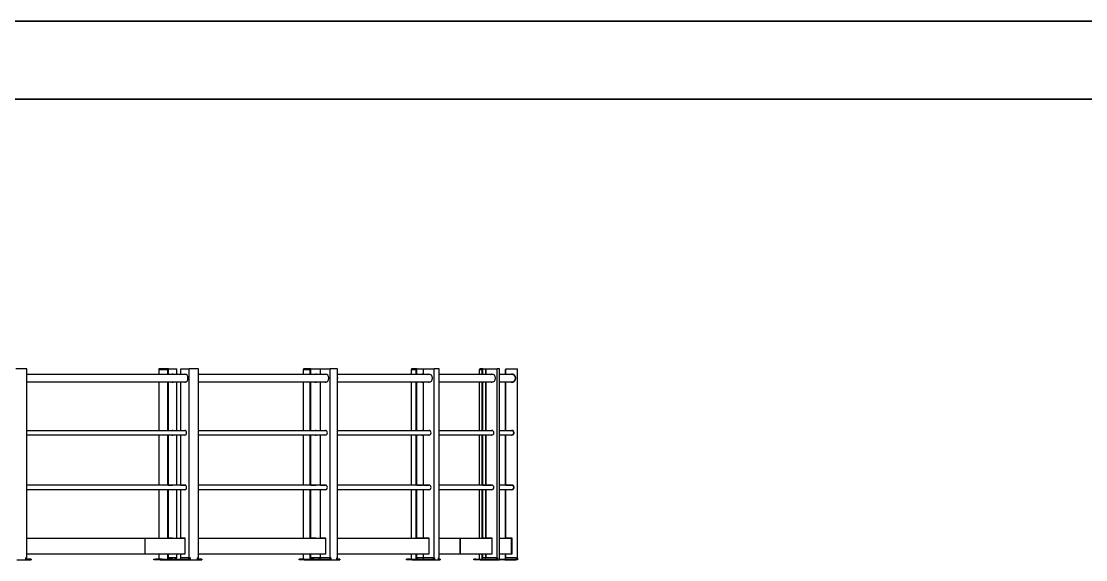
# Model space of a CAD drawing. Header units: millimetres. Extents: x 0 to 59400, y 0 to 42000.
# Drawn here: x 16977 to 23800, y 38547 to 42000 of the extents above; entities that cross this region are included whole.
import ezdxf

# ---------------------------------------------------------------- set-up
doc = ezdxf.new("R2010")
doc.units = ezdxf.units.MM
doc.header["$LTSCALE"] = 100
doc.layers.get('0').update_dxf_attribs({"lineweight": 18})
doc.layers.add('Border', color=7, linetype='Continuous', lineweight=35)
doc.layers.add('Visible', color=7, linetype='Continuous', lineweight=25)

# ---------------------------------------------------------------- blocks, each defined once
blk = doc.blocks.new('Borders Bigadan Border')
at = {"layer": 'Border'}
for p, q in [((0, 420), (594, 420)), ((589, 415), (20, 415))]:
    blk.add_line(p, q, dxfattribs=at)

msp = doc.modelspace()

# ---------------------------------------------------------------- linework, layer by layer
at = {"layer": 'Visible'}
for p, q in [((17012.76, 39770.38), (16941.3, 39770.38)), ((17012.76, 38559.38), (17012.76, 39770.38)), ((18033.09, 39735.53), (17012.76, 39735.53)), ((17858.47, 39767.38), (17858.47, 39735.53)), ((17864.65, 39767.38), (17858.47, 39767.38)), ((17920.47, 39770.38), (17858.67, 39770.38)), ((17858.67, 39770.38), (17858.67, 39767.38)), ((17864.65, 39767.38), (17907.22, 39767.38)), ((17907.22, 39767.38), (17913.4, 39767.38)), ((17917.04, 39767.38), (17913.4, 39767.38)), ((17913.4, 39767.38), (17913.4, 39735.53)), ((17918.41, 39767.38), (17917.04, 39767.38)), ((17918.41, 39737.38), (17918.41, 39767.38)), ((17918.41, 39737.38), (17920.47, 39737.38)), ((17920.47, 39770.38), (17973.54, 39770.38)), ((17920.47, 39737.38), (17920.47, 39770.38)), ((17920.47, 39737.38), (17947.01, 39737.38)), ((17937.63, 39735.53), (17939.96, 39737.38)), ((17973.54, 39735.53), (17973.54, 39770.38)), ((17998.76, 39767.38), (17998.38, 39767.38)), ((17998.38, 39767.38), (17998.38, 39735.53)), ((17998.76, 39770.38), (18053.09, 39770.38)), ((17998.76, 39737.38), (17998.76, 39770.38)), ((17998.76, 39737.38), (18025.92, 39737.38)), ((18023.18, 39735.53), (18025.57, 39737.38)), ((18027.46, 39737.3), (18025.19, 39735.53)), ((18113.2, 39770.38), (18053.09, 39770.38)), ((18053.09, 38559.38), (18053.09, 39770.38)), ((18113.2, 38559.38), (18113.2, 39770.38)), ((18934.63, 39735.53), (18113.2, 39735.53)), ((18783.84, 39767.38), (18783.84, 39735.53)), ((18788.7, 39767.38), (18783.84, 39767.38)), ((18833.98, 39770.38), (18785.35, 39770.38)), ((18785.35, 39770.38), (18785.35, 39767.38)), ((18788.7, 39767.38), (18822.21, 39767.38)), ((18822.21, 39767.38), (18827.07, 39767.38)), ((18831.28, 39767.38), (18827.07, 39767.38)), ((18827.07, 39767.38), (18827.07, 39735.53)), ((18832.36, 39767.38), (18831.28, 39767.38)), ((18832.36, 39737.38), (18832.36, 39767.38)), ((18832.36, 39737.38), (18833.98, 39737.38)), ((18833.98, 39770.38), (18895.19, 39770.38)), ((18833.98, 39737.38), (18833.98, 39770.38)), ((18833.98, 39737.38), (18864.69, 39737.38)), ((18855.11, 39735.53), (18857.81, 39737.38)), ((18895.19, 39767.38), (18893.5, 39767.38)), ((18893.5, 39767.38), (18893.5, 39735.53)), ((18895.19, 39770.38), (18957.6, 39770.38)), ((18895.19, 39737.38), (18895.19, 39770.38)), ((18895.19, 39737.38), (18926.39, 39737.38)), ((18922, 39735.53), (18924.74, 39737.38)), ((18926.29, 39737.38), (18923.56, 39735.53)), ((19004.28, 39770.38), (18957.6, 39770.38)), ((18957.6, 38559.38), (18957.6, 39770.38)), ((19004.28, 38559.38), (19004.28, 39770.38)), ((19598.45, 39735.53), (19004.28, 39735.53)), ((19476.7, 39767.38), (19476.7, 39735.53)), ((19480.08, 39767.38), (19476.7, 39767.38)), ((19513.25, 39770.38), (19479.46, 39770.38)), ((19479.46, 39770.38), (19479.46, 39767.38)), ((19480.08, 39767.38), (19503.36, 39767.38)), ((19503.36, 39767.38), (19506.74, 39767.38)), ((19511.37, 39767.38), (19506.74, 39767.38)), ((19506.74, 39767.38), (19506.74, 39735.53)), ((19512.12, 39767.38), (19511.37, 39767.38)), ((19512.12, 39737.38), (19512.12, 39767.38)), ((19512.12, 39737.38), (19513.25, 39737.38)), ((19513.25, 39770.38), (19555.27, 39770.38)), ((19513.25, 39737.38), (19513.25, 39770.38)), ((19513.25, 39737.38), (19547.08, 39737.38)), ((19537.63, 39735.53), (19540.6, 39737.38)), ((19545.47, 39735.53), (19545.47, 39737.38)), ((19555.27, 39767.38), (19552.34, 39767.38)), ((19552.34, 39767.38), (19552.34, 39735.53)), ((19555.27, 39770.38), (19623.61, 39770.38)), ((19555.27, 39737.38), (19555.27, 39770.38)), ((19555.27, 39737.38), (19589.44, 39737.38)), ((19583.54, 39735.53), (19586.54, 39737.38)), ((19587.6, 39737.38), (19584.6, 39735.53)), ((19655.25, 39770.38), (19623.61, 39770.38)), ((19623.61, 38559.38), (19623.61, 39770.38)), ((19655.25, 38559.38), (19655.25, 39770.38)), ((20001.67, 39735.53), (19655.25, 39735.53)), ((19913.16, 39767.38), (19913.16, 39735.53)), ((19914.93, 39767.38), (19913.16, 39767.38)), ((19914.93, 39767.38), (19927.18, 39767.38)), ((19934.85, 39770.38), (19917.07, 39770.38)), ((19917.07, 39770.38), (19917.07, 39767.38)), ((19927.18, 39767.38), (19928.96, 39767.38)), ((19933.86, 39767.38), (19928.96, 39767.38)), ((19928.96, 39767.38), (19928.96, 39735.53)), ((19934.25, 39767.38), (19933.86, 39767.38)), ((19934.25, 39737.38), (19934.25, 39767.38)), ((19934.25, 39737.38), (19934.85, 39737.38)), ((19934.85, 39770.38), (19956.22, 39770.38)), ((19934.85, 39737.38), (19934.85, 39770.38)), ((19934.85, 39737.38), (19952.16, 39737.38)), ((19956.22, 39767.38), (19952.16, 39767.38)), ((19952.16, 39767.38), (19952.16, 39735.53)), ((19956.22, 39770.38), (20028.13, 39770.38)), ((19956.22, 39737.38), (19956.22, 39770.38)), ((19956.22, 39737.38), (19992.18, 39737.38)), ((19984.99, 39735.53), (19988.15, 39737.38)), ((19988.66, 39737.38), (19985.51, 39735.53)), ((19998.26, 39735.53), (19999.54, 39736.28)), ((19999.88, 39736.17), (19998.78, 39735.53)), ((20043.64, 39770.38), (20028.13, 39770.38)), ((20028.13, 38559.38), (20028.13, 39770.38)), ((20043.64, 38559.38), (20043.64, 39770.38)), ((20120.8, 39735.53), (20043.64, 39735.53)), ((20078.14, 39767.38), (20078.14, 39735.53)), ((20078.25, 39767.38), (20078.14, 39767.38)), ((20078.25, 39767.38), (20079.04, 39767.38)), ((20079.04, 39767.38), (20079.16, 39767.38)), ((20084.16, 39767.38), (20079.16, 39767.38)), ((20079.16, 39767.38), (20079.16, 39735.53)), ((20084.22, 39770.38), (20083.07, 39770.38)), ((20083.07, 39770.38), (20083.07, 39767.38)), ((20084.18, 39767.38), (20084.16, 39767.38)), ((20084.18, 39737.38), (20084.18, 39767.38)), ((20084.18, 39737.38), (20084.22, 39737.38)), ((20084.22, 39770.38), (20157.22, 39770.38)), ((20084.22, 39737.38), (20084.22, 39770.38)), ((20084.22, 39737.38), (20120.72, 39737.38)), ((20112.49, 39735.53), (20115.69, 39737.38)), ((20157.22, 38559.38), (20157.22, 39770.38)), ((17012.76, 39687.23), (18033.09, 39687.23)), ((17858.47, 39687.23), (17858.47, 39374.83)), ((17913.4, 39687.23), (17913.4, 39374.83)), ((17920.47, 39685.38), (17918.41, 39685.38)), ((17918.41, 39376.38), (17918.41, 39685.38)), ((17920.47, 39376.38), (17920.47, 39685.38)), ((17947.01, 39685.38), (17920.47, 39685.38)), ((17973.54, 39374.83), (17973.54, 39687.23)), ((17998.38, 39687.23), (17998.38, 39374.83)), ((17998.76, 39376.38), (17998.76, 39685.38)), ((18025.92, 39685.38), (17998.76, 39685.38)), ((18113.2, 39687.23), (18934.63, 39687.23)), ((18783.84, 39687.23), (18783.84, 39374.83)), ((18827.07, 39687.23), (18827.07, 39374.83)), ((18833.98, 39685.38), (18832.36, 39685.38)), ((18832.36, 39376.38), (18832.36, 39685.38)), ((18833.98, 39376.38), (18833.98, 39685.38)), ((18864.69, 39685.38), (18833.98, 39685.38)), ((18893.5, 39687.23), (18893.5, 39374.83)), ((18895.19, 39376.38), (18895.19, 39685.38)), ((18926.39, 39685.38), (18895.19, 39685.38)), ((19004.28, 39687.23), (19598.45, 39687.23)), ((19476.7, 39687.23), (19476.7, 39374.83)), ((19506.74, 39687.23), (19506.74, 39374.83)), ((19513.25, 39685.38), (19512.12, 39685.38)), ((19512.12, 39376.38), (19512.12, 39685.38)), ((19513.25, 39376.38), (19513.25, 39685.38)), ((19547.08, 39685.38), (19513.25, 39685.38)), ((19542.71, 39685.81), (19542.71, 39687.23)), ((19545.47, 39685.44), (19545.47, 39687.23)), ((19552.34, 39687.23), (19552.34, 39374.83)), ((19555.27, 39376.38), (19555.27, 39685.38)), ((19589.44, 39685.38), (19555.27, 39685.38)), ((19655.25, 39687.23), (20001.67, 39687.23)), ((19913.16, 39687.23), (19913.16, 39374.83)), ((19928.96, 39687.23), (19928.96, 39374.83)), ((19934.85, 39685.38), (19934.25, 39685.38)), ((19934.25, 39376.38), (19934.25, 39685.38)), ((19934.85, 39376.38), (19934.85, 39685.38)), ((19952.16, 39685.38), (19934.85, 39685.38)), ((19952.16, 39687.23), (19952.16, 39374.83)), ((19956.22, 39376.38), (19956.22, 39685.38)), ((19992.18, 39685.38), (19956.22, 39685.38)), ((20043.64, 39687.23), (20120.8, 39687.23)), ((20078.14, 39687.23), (20078.14, 39374.83)), ((20079.16, 39687.23), (20079.16, 39374.83)), ((20084.22, 39685.38), (20084.18, 39685.38)), ((20084.18, 39376.38), (20084.18, 39685.38)), ((20084.22, 39376.38), (20084.22, 39685.38)), ((20120.72, 39685.38), (20084.22, 39685.38)), ((18030.87, 39374.83), (17012.76, 39374.83)), ((17918.41, 39376.38), (17920.47, 39376.38)), ((17920.47, 39376.38), (17947.01, 39376.38)), ((17940.15, 39374.83), (17942.11, 39376.38)), ((17998.76, 39376.38), (18025.92, 39376.38)), ((18025.76, 39374.83), (18027.55, 39376.22)), ((18029.01, 39375.79), (18027.77, 39374.83)), ((18932.07, 39374.83), (18113.2, 39374.83)), ((18832.36, 39376.38), (18833.98, 39376.38)), ((18833.98, 39376.38), (18864.69, 39376.38)), ((18858.03, 39374.83), (18860.29, 39376.38)), ((18895.19, 39376.38), (18926.39, 39376.38)), ((18924.96, 39374.83), (18927.21, 39376.35)), ((18928.51, 39376.17), (18926.52, 39374.83)), ((19595.65, 39374.83), (19004.28, 39374.83)), ((19512.12, 39376.38), (19513.25, 39376.38)), ((19513.25, 39376.38), (19547.08, 39376.38)), ((19540.84, 39374.83), (19543.33, 39376.38)), ((19545.47, 39374.83), (19545.47, 39376.38)), ((19555.27, 39376.38), (19589.44, 39376.38)), ((19586.79, 39374.83), (19589.3, 39376.38)), ((19590.31, 39376.35), (19587.84, 39374.83)), ((19998.72, 39374.83), (19655.25, 39374.83)), ((19934.25, 39376.38), (19934.85, 39376.38)), ((19934.85, 39376.38), (19952.16, 39376.38)), ((19956.22, 39376.38), (19992.18, 39376.38)), ((19988.41, 39374.83), (19991.05, 39376.38)), ((19991.57, 39376.38), (19988.92, 39374.83)), ((20120.8, 39374.83), (20043.64, 39374.83)), ((20084.18, 39376.38), (20084.22, 39376.38)), ((20084.22, 39376.38), (20120.72, 39376.38)), ((20115.95, 39374.83), (20118.64, 39376.38)), ((17012.76, 39347.93), (18030.87, 39347.93)), ((17858.47, 39347.93), (17858.47, 39024.83)), ((17913.4, 39347.93), (17913.4, 39024.83)), ((17920.47, 39346.38), (17918.41, 39346.38)), ((17918.41, 39026.38), (17918.41, 39346.38)), ((17920.47, 39026.38), (17920.47, 39346.38)), ((17947.01, 39346.38), (17920.47, 39346.38)), ((17973.54, 39024.83), (17973.54, 39347.93)), ((17998.38, 39347.93), (17998.38, 39024.83)), ((17998.76, 39026.38), (17998.76, 39346.38)), ((18025.92, 39346.38), (17998.76, 39346.38)), ((18113.2, 39347.93), (18932.07, 39347.93)), ((18783.84, 39347.93), (18783.84, 39024.83)), ((18827.07, 39347.93), (18827.07, 39024.83)), ((18833.98, 39346.38), (18832.36, 39346.38)), ((18832.36, 39026.38), (18832.36, 39346.38)), ((18833.98, 39026.38), (18833.98, 39346.38)), ((18864.69, 39346.38), (18833.98, 39346.38)), ((18893.5, 39347.93), (18893.5, 39024.83)), ((18895.19, 39026.38), (18895.19, 39346.38)), ((18926.39, 39346.38), (18895.19, 39346.38)), ((19004.28, 39347.93), (19595.65, 39347.93)), ((19476.7, 39347.93), (19476.7, 39024.83)), ((19506.74, 39347.93), (19506.74, 39024.83)), ((19513.25, 39346.38), (19512.12, 39346.38)), ((19512.12, 39026.38), (19512.12, 39346.38)), ((19513.25, 39026.38), (19513.25, 39346.38)), ((19547.08, 39346.38), (19513.25, 39346.38)), ((19542.71, 39347.13), (19542.71, 39347.93)), ((19545.47, 39346.48), (19545.47, 39347.93)), ((19552.34, 39347.93), (19552.34, 39024.83)), ((19555.27, 39026.38), (19555.27, 39346.38)), ((19589.44, 39346.38), (19555.27, 39346.38)), ((19655.25, 39347.93), (19998.72, 39347.93)), ((19913.16, 39347.93), (19913.16, 39024.83)), ((19928.96, 39347.93), (19928.96, 39024.83)), ((19934.85, 39346.38), (19934.25, 39346.38)), ((19934.25, 39026.38), (19934.25, 39346.38)), ((19934.85, 39026.38), (19934.85, 39346.38)), ((19952.16, 39346.38), (19934.85, 39346.38)), ((19952.16, 39347.93), (19952.16, 39024.83)), ((19956.22, 39026.38), (19956.22, 39346.38)), ((19992.18, 39346.38), (19956.22, 39346.38)), ((20043.64, 39347.93), (20120.8, 39347.93)), ((20078.14, 39347.93), (20078.14, 39024.83)), ((20079.16, 39347.93), (20079.16, 39024.83)), ((20084.22, 39346.38), (20084.18, 39346.38)), ((20084.18, 39026.38), (20084.18, 39346.38)), ((20084.22, 39026.38), (20084.22, 39346.38)), ((20120.72, 39346.38), (20084.22, 39346.38)), ((18030.87, 39024.83), (17012.76, 39024.83)), ((17012.76, 38997.93), (18030.87, 38997.93)), ((17858.47, 38997.93), (17858.47, 38682.38)), ((17913.4, 38997.93), (17913.4, 38682.38)), ((17918.41, 39026.38), (17920.47, 39026.38)), ((17920.47, 38996.38), (17918.41, 38996.38)), ((17918.41, 38687.38), (17918.41, 38996.38)), ((17920.47, 39026.38), (17947.01, 39026.38)), ((17947.01, 38996.38), (17920.47, 38996.38)), ((17920.47, 38687.38), (17920.47, 38996.38)), ((17940.15, 39024.83), (17942.11, 39026.38)), ((17973.54, 38682.38), (17973.54, 38997.93)), ((17998.38, 38997.93), (17998.38, 38682.38)), ((17998.76, 39026.38), (18025.92, 39026.38)), ((18025.92, 38996.38), (17998.76, 38996.38)), ((17998.76, 38687.38), (17998.76, 38996.38)), ((18025.76, 39024.83), (18027.55, 39026.22)), ((18029.01, 39025.79), (18027.77, 39024.83)), ((18932.07, 39024.83), (18113.2, 39024.83)), ((18113.2, 38997.93), (18932.07, 38997.93)), ((18783.84, 38997.93), (18783.84, 38682.38)), ((18827.07, 38997.93), (18827.07, 38682.38)), ((18832.36, 39026.38), (18833.98, 39026.38)), ((18833.98, 38996.38), (18832.36, 38996.38)), ((18832.36, 38687.38), (18832.36, 38996.38)), ((18833.98, 39026.38), (18864.69, 39026.38)), ((18864.69, 38996.38), (18833.98, 38996.38)), ((18833.98, 38687.38), (18833.98, 38996.38)), ((18858.03, 39024.83), (18860.29, 39026.38)), ((18893.5, 38997.93), (18893.5, 38682.38)), ((18895.19, 39026.38), (18926.39, 39026.38)), ((18926.39, 38996.38), (18895.19, 38996.38)), ((18895.19, 38687.38), (18895.19, 38996.38)), ((18924.96, 39024.83), (18927.21, 39026.35)), ((18928.51, 39026.17), (18926.52, 39024.83)), ((19595.65, 39024.83), (19004.28, 39024.83)), ((19004.28, 38997.93), (19595.65, 38997.93)), ((19476.7, 38997.93), (19476.7, 38682.38)), ((19506.74, 38997.93), (19506.74, 38682.38)), ((19512.12, 39026.38), (19513.25, 39026.38)), ((19513.25, 38996.38), (19512.12, 38996.38)), ((19512.12, 38687.38), (19512.12, 38996.38)), ((19513.25, 39026.38), (19547.08, 39026.38)), ((19547.08, 38996.38), (19513.25, 38996.38)), ((19513.25, 38687.38), (19513.25, 38996.38)), ((19540.84, 39024.83), (19543.33, 39026.38)), ((19542.71, 38997.13), (19542.71, 38997.93)), ((19545.47, 39024.83), (19545.47, 39026.38)), ((19545.47, 38996.48), (19545.47, 38997.93)), ((19552.34, 38997.93), (19552.34, 38682.38)), ((19555.27, 39026.38), (19589.44, 39026.38)), ((19589.44, 38996.38), (19555.27, 38996.38)), ((19555.27, 38687.38), (19555.27, 38996.38)), ((19586.79, 39024.83), (19589.3, 39026.38)), ((19590.31, 39026.35), (19587.84, 39024.83)), ((19998.72, 39024.83), (19655.25, 39024.83)), ((19655.25, 38997.93), (19998.72, 38997.93)), ((19913.16, 38997.93), (19913.16, 38682.38)), ((19928.96, 38997.93), (19928.96, 38682.38)), ((19934.25, 39026.38), (19934.85, 39026.38)), ((19934.85, 38996.38), (19934.25, 38996.38)), ((19934.25, 38687.38), (19934.25, 38996.38)), ((19934.85, 39026.38), (19952.16, 39026.38)), ((19952.16, 38996.38), (19934.85, 38996.38)), ((19934.85, 38687.38), (19934.85, 38996.38)), ((19952.16, 38997.93), (19952.16, 38682.38)), ((19956.22, 39026.38), (19992.18, 39026.38)), ((19992.18, 38996.38), (19956.22, 38996.38)), ((19956.22, 38687.38), (19956.22, 38996.38)), ((19988.41, 39024.83), (19991.05, 39026.38)), ((19991.57, 39026.38), (19988.92, 39024.83)), ((20120.8, 39024.83), (20043.64, 39024.83)), ((20043.64, 38997.93), (20120.8, 38997.93)), ((20078.14, 38997.93), (20078.14, 38682.38)), ((20079.16, 38997.93), (20079.16, 38682.38)), ((20084.18, 39026.38), (20084.22, 39026.38)), ((20084.22, 38996.38), (20084.18, 38996.38)), ((20084.18, 38687.38), (20084.18, 38996.38)), ((20084.22, 39026.38), (20120.72, 39026.38)), ((20120.72, 38996.38), (20084.22, 38996.38)), ((20084.22, 38687.38), (20084.22, 38996.38)), ((20115.95, 39024.83), (20118.64, 39026.38)), ((17768.76, 38682.38), (17012.76, 38682.38)), ((17768.76, 38682.38), (17769.67, 38682.38)), ((17768.76, 38682.38), (17768.76, 38582.38)), ((17769.67, 38682.38), (17769.67, 38582.38)), ((18026.3, 38682.38), (17769.67, 38682.38)), ((17918.41, 38687.38), (17920.47, 38687.38)), ((17920.47, 38687.38), (17947.37, 38687.38)), ((17935.21, 38682.38), (17935.21, 38687.38)), ((17945.31, 38682.38), (17945.31, 38687.38)), ((17947.37, 38687.38), (17947.37, 38682.38)), ((17998.76, 38687.38), (18026.3, 38687.38)), ((18020.7, 38682.38), (18020.7, 38687.38)), ((18022.71, 38687.38), (18022.71, 38682.38)), ((18026.3, 38687.38), (18026.3, 38582.38)), ((18926.82, 38682.38), (18113.2, 38682.38)), ((18832.36, 38687.38), (18833.98, 38687.38)), ((18833.98, 38687.38), (18865.11, 38687.38)), ((18852.31, 38682.38), (18852.31, 38687.38)), ((18863.49, 38682.38), (18863.49, 38687.38)), ((18865.11, 38687.38), (18865.11, 38682.38)), ((18895.19, 38687.38), (18926.82, 38687.38)), ((18919.15, 38682.38), (18919.15, 38687.38)), ((18920.71, 38687.38), (18920.71, 38682.38)), ((18926.82, 38687.38), (18926.82, 38582.38)), ((19589.9, 38682.38), (19004.28, 38682.38)), ((19512.12, 38687.38), (19513.25, 38687.38)), ((19513.25, 38687.38), (19547.54, 38687.38)), ((19534.54, 38682.38), (19534.54, 38687.38)), ((19545.47, 38682.38), (19545.47, 38687.38)), ((19546.42, 38682.38), (19546.42, 38687.38)), ((19547.54, 38687.38), (19547.54, 38682.38)), ((19555.27, 38687.38), (19589.9, 38687.38)), ((19580.43, 38682.38), (19580.43, 38687.38)), ((19581.48, 38687.38), (19581.48, 38682.38)), ((19582.22, 38682.38), (19582.22, 38687.38)), ((19589.9, 38687.38), (19589.9, 38582.38)), ((19789.25, 38682.38), (19655.25, 38682.38)), ((19789.25, 38682.38), (19789.61, 38682.38)), ((19789.25, 38682.38), (19789.25, 38582.38)), ((19789.61, 38682.38), (19789.61, 38582.38)), ((19992.67, 38682.38), (19789.61, 38682.38)), ((19934.25, 38687.38), (19934.85, 38687.38)), ((19934.85, 38687.38), (19952.16, 38687.38)), ((19956.22, 38687.38), (19992.67, 38687.38)), ((19981.71, 38682.38), (19981.71, 38687.38)), ((19982.23, 38687.38), (19982.23, 38682.38)), ((19992.67, 38687.38), (19992.67, 38582.38)), ((20120.3, 38682.38), (20043.64, 38682.38)), ((20084.18, 38687.38), (20084.22, 38687.38)), ((20084.22, 38687.38), (20121.22, 38687.38)), ((20109.16, 38682.38), (20109.16, 38687.38)), ((20120.07, 38682.38), (20120.07, 38687.38)), ((20120.11, 38687.38), (20120.11, 38682.38)), ((20120.3, 38582.38), (20120.3, 38682.38)), ((20121.18, 38582.38), (20121.18, 38687.38)), ((20121.22, 38687.38), (20121.22, 38582.38)), ((17012.76, 38559.38), (17005.61, 38559.38)), ((17005.61, 38547.38), (17005.61, 38559.38)), ((17768.76, 38582.38), (17012.76, 38582.38)), ((17769.67, 38582.38), (17768.76, 38582.38)), ((18025.46, 38582.38), (17769.67, 38582.38)), ((17858.47, 38582.38), (17858.47, 38550.39)), ((17913.4, 38582.38), (17913.4, 38550.38)), ((17918.41, 38559.38), (17918.41, 38582.38)), ((17918.41, 38559.38), (17920.47, 38559.38)), ((17920.47, 38559.38), (17920.47, 38582.38)), ((17967, 38559.38), (17920.47, 38559.38)), ((17964.29, 38559.38), (17964.29, 38556.38)), ((17964.29, 38556.38), (17964.29, 38550.38)), ((17965.18, 38559.38), (17965.18, 38550.38)), ((17967, 38559.38), (17973.54, 38559.38)), ((17967.36, 38559.38), (17967.36, 38550.38)), ((17973.54, 38559.38), (17973.54, 38582.38)), ((17998.38, 38582.38), (17998.38, 38550.38)), ((17998.76, 38559.38), (17998.76, 38582.38)), ((18046.39, 38559.38), (17998.76, 38559.38)), ((18026.3, 38582.38), (18025.46, 38582.38)), ((18046.39, 38559.38), (18053.09, 38559.38)), ((18050.48, 38559.38), (18050.48, 38556.38)), ((18050.48, 38556.38), (18050.48, 38550.38)), ((18052.48, 38556.38), (18052.48, 38559.38)), ((18052.48, 38556.38), (18052.48, 38547.38)), ((18059.1, 38559.38), (18053.09, 38559.38)), ((18056.87, 38559.38), (18056.87, 38547.38)), ((18059.1, 38559.38), (18059.1, 38547.38)), ((18113.2, 38559.38), (18107.19, 38559.38)), ((18107.19, 38547.38), (18107.19, 38559.38)), ((18925.86, 38582.38), (18113.2, 38582.38)), ((18783.84, 38582.38), (18783.84, 38550.39)), ((18827.07, 38582.38), (18827.07, 38550.38)), ((18832.36, 38559.38), (18832.36, 38582.38)), ((18832.36, 38559.38), (18833.98, 38559.38)), ((18833.98, 38559.38), (18833.98, 38582.38)), ((18887.83, 38559.38), (18833.98, 38559.38)), ((18885.97, 38559.38), (18885.97, 38556.38)), ((18885.97, 38556.38), (18885.97, 38550.39)), ((18887.83, 38559.38), (18893.5, 38559.38)), ((18888.01, 38559.38), (18888.01, 38550.39)), ((18890.54, 38559.38), (18890.54, 38550.39)), ((18893.5, 38582.38), (18893.5, 38550.38)), ((18895.19, 38559.38), (18895.19, 38582.38)), ((18949.9, 38559.38), (18895.19, 38559.38)), ((18926.82, 38582.38), (18925.86, 38582.38)), ((18949.9, 38559.38), (18957.6, 38559.38)), ((18953.35, 38559.38), (18953.35, 38556.38)), ((18953.35, 38556.38), (18953.35, 38550.38)), ((18954.91, 38556.38), (18954.91, 38559.38)), ((18954.91, 38556.38), (18954.91, 38547.38)), ((18962.27, 38559.38), (18957.6, 38559.38)), ((18959.7, 38559.38), (18959.7, 38547.38)), ((18962.27, 38559.38), (18962.27, 38547.38)), ((19004.28, 38559.38), (18999.61, 38559.38)), ((18999.61, 38547.38), (18999.61, 38559.38)), ((19588.85, 38582.38), (19004.28, 38582.38)), ((19476.7, 38582.38), (19476.7, 38550.39)), ((19506.74, 38582.38), (19506.74, 38550.38)), ((19512.12, 38559.38), (19512.12, 38582.38)), ((19512.12, 38559.38), (19513.25, 38559.38)), ((19513.25, 38559.38), (19513.25, 38582.38)), ((19552.34, 38559.38), (19513.25, 38559.38)), ((19552.34, 38582.38), (19552.34, 38550.38)), ((19555.27, 38559.38), (19555.27, 38582.38)), ((19615.18, 38559.38), (19555.27, 38559.38)), ((19589.9, 38582.38), (19588.85, 38582.38)), ((19615.18, 38559.38), (19623.61, 38559.38)), ((19617.87, 38559.38), (19617.87, 38556.38)), ((19617.87, 38556.38), (19617.87, 38550.38)), ((19618.93, 38556.38), (19618.93, 38559.38)), ((19618.93, 38556.38), (19618.93, 38547.38)), ((19626.77, 38559.38), (19623.61, 38559.38)), ((19623.96, 38559.38), (19623.96, 38547.38)), ((19626.77, 38559.38), (19626.77, 38547.38)), ((19655.25, 38559.38), (19652.08, 38559.38)), ((19652.08, 38547.38), (19652.08, 38559.38)), ((19789.25, 38582.38), (19655.25, 38582.38)), ((19789.61, 38582.38), (19789.25, 38582.38)), ((19991.56, 38582.38), (19789.61, 38582.38)), ((19913.16, 38582.38), (19913.16, 38550.39)), ((19928.96, 38582.38), (19928.96, 38550.39)), ((19934.25, 38559.38), (19934.25, 38582.38)), ((19934.25, 38559.38), (19934.85, 38559.38)), ((19934.85, 38559.38), (19934.85, 38582.38)), ((19952.16, 38559.38), (19934.85, 38559.38)), ((19952.16, 38582.38), (19952.16, 38550.38)), ((19956.22, 38559.38), (19956.22, 38582.38)), ((20019.27, 38559.38), (19956.22, 38559.38)), ((19992.67, 38582.38), (19991.56, 38582.38)), ((20019.27, 38559.38), (20028.13, 38559.38)), ((20021.11, 38559.38), (20021.11, 38556.38)), ((20021.11, 38556.38), (20021.11, 38550.38)), ((20021.63, 38556.38), (20021.63, 38559.38)), ((20021.63, 38556.38), (20021.63, 38547.38)), ((20026.73, 38559.38), (20026.73, 38547.38)), ((20029.68, 38559.38), (20028.13, 38559.38)), ((20029.68, 38559.38), (20029.68, 38547.38)), ((20043.64, 38559.38), (20042.09, 38559.38)), ((20042.09, 38547.38), (20042.09, 38559.38)), ((20120.3, 38582.38), (20043.64, 38582.38)), ((20078.14, 38582.38), (20078.14, 38550.39)), ((20079.16, 38582.38), (20079.16, 38550.38)), ((20084.18, 38559.38), (20084.18, 38582.38)), ((20084.18, 38559.38), (20084.22, 38559.38)), ((20084.22, 38559.38), (20084.22, 38582.38)), ((20148.22, 38559.38), (20084.22, 38559.38)), ((20121.22, 38582.38), (20120.3, 38582.38)), ((20148.22, 38559.38), (20157.22, 38559.38)), ((20149.15, 38559.38), (20149.15, 38556.38)), ((20149.15, 38556.38), (20149.15, 38550.38)), ((20153.18, 38547.38), (20153.18, 38559.38)), ((20154.1, 38559.38), (20154.1, 38547.38)), ((20157.1, 38559.38), (20157.1, 38547.38)), ((16948.44, 38547.38), (17005.61, 38547.38)), ((17005.61, 38550.38), (17008.69, 38550.38)), ((17005.61, 38547.38), (17008.69, 38547.38)), ((17041.24, 38550.38), (17008.69, 38550.38)), ((17008.69, 38547.38), (17041.24, 38547.38)), ((17041.24, 38550.38), (17041.24, 38547.38)), ((17826.2, 38550.38), (17837.75, 38550.38)), ((17826.2, 38547.38), (17826.2, 38550.38)), ((17864.65, 38547.38), (17826.2, 38547.38)), ((17880.33, 38550.39), (17837.75, 38550.39)), ((17837.75, 38547.39), (17837.75, 38550.39)), ((17880.33, 38547.39), (17837.75, 38547.39)), ((17864.65, 38547.39), (17864.65, 38547.38)), ((17866.83, 38547.38), (17864.65, 38547.38)), ((17866.83, 38547.39), (17866.83, 38547.38)), ((17866.83, 38547.38), (17907.22, 38547.38)), ((17880.33, 38550.39), (17905.04, 38550.39)), ((17880.33, 38547.39), (17880.33, 38550.39)), ((17905.04, 38547.39), (17880.33, 38547.39)), ((17905.04, 38550.39), (17907.22, 38550.39)), ((17905.04, 38547.39), (17907.22, 38547.39)), ((17907.22, 38547.39), (17907.22, 38550.39)), ((17907.22, 38547.39), (17907.22, 38547.38)), ((17907.22, 38547.38), (17945.68, 38547.38)), ((17945.68, 38550.38), (17913.4, 38550.38)), ((17945.68, 38550.38), (17966.99, 38550.38)), ((17945.68, 38547.38), (17945.68, 38550.38)), ((17945.68, 38547.38), (17966.99, 38547.38)), ((17966.99, 38550.38), (18019.09, 38550.38)), ((17966.99, 38547.38), (17966.99, 38550.38)), ((17966.99, 38547.38), (18019.09, 38547.38)), ((17976.85, 38550.39), (17998.38, 38550.39)), ((17976.85, 38550.38), (17976.85, 38550.39)), ((18019.09, 38550.38), (18046.47, 38550.38)), ((18019.09, 38550.38), (18019.09, 38547.38)), ((18019.09, 38547.38), (18046.47, 38547.38)), ((18046.47, 38550.38), (18050.48, 38550.38)), ((18046.47, 38547.38), (18052.48, 38547.38)), ((18052.48, 38547.38), (18056.87, 38547.38)), ((18059.1, 38547.38), (18056.87, 38547.38)), ((18059.1, 38547.38), (18107.19, 38547.38)), ((18107.19, 38550.38), (18107.91, 38550.38)), ((18107.19, 38547.38), (18107.91, 38547.38)), ((18135.29, 38550.38), (18107.91, 38550.38)), ((18107.91, 38547.38), (18135.29, 38547.38)), ((18135.29, 38550.38), (18135.29, 38547.38)), ((18791.07, 38550.39), (18757.57, 38550.39)), ((18757.57, 38547.39), (18757.57, 38550.39)), ((18791.07, 38547.39), (18757.57, 38547.39)), ((18758.44, 38547.38), (18758.44, 38547.39)), ((18788.7, 38547.38), (18758.44, 38547.38)), ((18788.7, 38547.39), (18788.7, 38547.38)), ((18791.23, 38547.38), (18788.7, 38547.38)), ((18791.07, 38550.39), (18819.68, 38550.39)), ((18791.07, 38547.39), (18791.07, 38550.39)), ((18819.68, 38547.39), (18791.07, 38547.39)), ((18791.23, 38547.39), (18791.23, 38547.38)), ((18791.23, 38547.38), (18822.21, 38547.38)), ((18819.68, 38550.39), (18822.21, 38550.39)), ((18819.68, 38547.39), (18822.21, 38547.39)), ((18822.21, 38547.39), (18822.21, 38550.39)), ((18822.21, 38547.39), (18822.21, 38547.38)), ((18822.21, 38547.38), (18852.47, 38547.38)), ((18852.47, 38550.38), (18827.07, 38550.38)), ((18852.47, 38550.38), (18866.54, 38550.38)), ((18852.47, 38547.38), (18852.47, 38550.38)), ((18852.47, 38547.38), (18869.13, 38547.38)), ((18866.54, 38550.39), (18893.5, 38550.39)), ((18866.54, 38547.39), (18866.54, 38550.39)), ((18869.13, 38547.39), (18866.54, 38547.39)), ((18869.13, 38550.38), (18928.97, 38550.38)), ((18869.13, 38547.38), (18869.13, 38550.38)), ((18869.13, 38547.38), (18928.97, 38547.38)), ((18928.97, 38550.38), (18950.24, 38550.38)), ((18928.97, 38550.38), (18928.97, 38547.38)), ((18928.97, 38547.38), (18950.24, 38547.38)), ((18950.24, 38550.38), (18953.35, 38550.38)), ((18950.24, 38547.38), (18954.91, 38547.38)), ((18954.91, 38547.38), (18959.7, 38547.38)), ((18962.27, 38547.38), (18959.7, 38547.38)), ((18962.27, 38547.38), (18999.61, 38547.38)), ((19019.22, 38550.38), (18999.61, 38550.38)), ((18999.61, 38547.38), (19019.22, 38547.38)), ((19019.22, 38550.38), (19019.22, 38547.38)), ((19469.06, 38550.39), (19445.79, 38550.39)), ((19445.79, 38547.39), (19445.79, 38550.39)), ((19469.06, 38547.39), (19445.79, 38547.39)), ((19459.06, 38547.38), (19459.06, 38547.39)), ((19480.08, 38547.38), (19459.06, 38547.38)), ((19469.06, 38550.39), (19500.58, 38550.39)), ((19469.06, 38547.39), (19469.06, 38550.39)), ((19500.58, 38547.39), (19469.06, 38547.39)), ((19480.08, 38547.39), (19480.08, 38547.38)), ((19482.86, 38547.38), (19480.08, 38547.38)), ((19482.86, 38547.39), (19482.86, 38547.38)), ((19482.86, 38547.38), (19503.36, 38547.38)), ((19500.58, 38550.39), (19503.36, 38550.39)), ((19500.58, 38547.39), (19503.36, 38547.39)), ((19503.36, 38547.39), (19503.36, 38550.39)), ((19503.36, 38547.39), (19503.36, 38547.38)), ((19503.36, 38547.38), (19524.38, 38547.38)), ((19520.87, 38550.38), (19506.74, 38550.38)), ((19520.87, 38550.39), (19552.34, 38550.39)), ((19520.87, 38547.39), (19520.87, 38550.39)), ((19535.82, 38547.39), (19520.87, 38547.39)), ((19524.38, 38547.38), (19524.38, 38547.39)), ((19524.38, 38547.38), (19535.82, 38547.38)), ((19535.82, 38550.38), (19601.35, 38550.38)), ((19535.82, 38547.38), (19535.82, 38550.38)), ((19535.82, 38547.38), (19601.35, 38547.38)), ((19601.35, 38550.38), (19615.76, 38550.38)), ((19601.35, 38550.38), (19601.35, 38547.38)), ((19601.35, 38547.38), (19615.76, 38547.38)), ((19615.76, 38550.38), (19617.87, 38550.38)), ((19615.76, 38547.38), (19618.93, 38547.38)), ((19618.93, 38547.38), (19623.96, 38547.38)), ((19626.77, 38547.38), (19623.96, 38547.38)), ((19626.77, 38547.38), (19652.08, 38547.38)), ((19662.53, 38550.38), (19652.08, 38550.38)), ((19652.08, 38547.38), (19662.53, 38547.38)), ((19662.53, 38550.38), (19662.53, 38547.38)), ((19890.91, 38550.39), (19878.66, 38550.39)), ((19878.66, 38547.39), (19878.66, 38550.39)), ((19890.91, 38547.39), (19878.66, 38547.39)), ((19890.91, 38550.39), (19917.27, 38550.39)), ((19890.91, 38547.39), (19890.91, 38550.39)), ((19917.27, 38547.39), (19890.91, 38547.39)), ((19903.87, 38547.38), (19903.87, 38547.39)), ((19914.93, 38547.38), (19903.87, 38547.38)), ((19914.93, 38547.39), (19914.93, 38547.38)), ((19917.88, 38547.38), (19914.93, 38547.38)), ((19917.27, 38550.39), (19950.76, 38550.39)), ((19917.27, 38547.39), (19917.27, 38550.39)), ((19944.06, 38547.39), (19917.27, 38547.39)), ((19917.88, 38547.39), (19917.88, 38547.38)), ((19917.88, 38547.38), (19927.18, 38547.38)), ((19927.18, 38547.39), (19927.18, 38547.38)), ((19927.18, 38547.38), (19938.24, 38547.38)), ((19938.24, 38547.38), (19938.24, 38547.39)), ((19938.24, 38547.38), (19944.06, 38547.38)), ((19944.06, 38550.38), (20013.01, 38550.38)), ((19944.06, 38547.38), (19944.06, 38550.38)), ((19944.06, 38547.38), (20013.01, 38547.38)), ((19950.76, 38550.39), (19952.16, 38550.39)), ((20013.01, 38550.38), (20020.08, 38550.38)), ((20013.01, 38550.38), (20013.01, 38547.38)), ((20013.01, 38547.38), (20020.08, 38547.38)), ((20020.08, 38550.38), (20021.11, 38550.38)), ((20020.08, 38547.38), (20021.63, 38547.38)), ((20021.63, 38547.38), (20026.73, 38547.38)), ((20029.68, 38547.38), (20026.73, 38547.38)), ((20029.68, 38547.38), (20042.09, 38547.38)), ((20042.09, 38550.39), (20076.04, 38550.39)), ((20043, 38550.38), (20042.09, 38550.38)), ((20042.09, 38547.38), (20043, 38547.38)), ((20043, 38550.38), (20043, 38547.38)), ((20076.04, 38547.39), (20043, 38547.39)), ((20076.04, 38550.39), (20079.04, 38550.39)), ((20076.04, 38547.39), (20079.04, 38547.39)), ((20077.54, 38547.38), (20077.54, 38547.39)), ((20078.25, 38547.38), (20077.54, 38547.38)), ((20078.25, 38547.39), (20078.25, 38547.38)), ((20079.04, 38547.38), (20078.25, 38547.38)), ((20079.04, 38547.39), (20079.04, 38550.39)), ((20079.04, 38547.39), (20079.04, 38547.38)), ((20079.04, 38547.38), (20079.76, 38547.38)), ((20079.76, 38550.38), (20079.16, 38550.38)), ((20079.76, 38550.38), (20149.75, 38550.38)), ((20079.76, 38547.38), (20079.76, 38550.38)), ((20079.76, 38547.38), (20149.75, 38547.38)), ((20149.75, 38550.38), (20149.75, 38547.38)), ((20154.1, 38547.38), (20153.18, 38547.38)), ((20157.1, 38547.38), (20154.1, 38547.38))]:
    msp.add_line(p, q, dxfattribs=at)
for centre, radius in [((20120.8, 39711.38), 24.15), ((20120.8, 39361.38), 13.45), ((20120.8, 39011.38), 13.45)]:
    msp.add_arc(centre, radius, 270, 90, dxfattribs=at)
for centre, major_axis, ratio, start_param, end_param in [((17944.95, 39711.38), (0, 26), 0.7269725, 5.903675, 6.2831853), ((17947.01, 39711.38), (0, 26), 0.7269725, 5.903675, 6.2831853), ((18025.92, 39711.38), (0, 26), 0.744294, 3.1415927, 6.2831853), ((18863.07, 39711.38), (0, 26), 0.8414327, 5.903675, 6.2831853), ((18864.69, 39711.38), (0, 26), 0.8414327, 5.903675, 6.2831853), ((18926.39, 39711.38), (0, 26), 0.8549755, 3.1415927, 6.2831853), ((18985.07, 39711.38), (0, 24.15), 0.8593523, 4.3235892, 5.1011888), ((19545.95, 39711.38), (0, 26), 0.9268583, 6.0147879, 6.2831853), ((19547.08, 39711.38), (0, 26), 0.9268583, 6.0629579, 6.2831853), ((19589.44, 39711.38), (0, 26), 0.9361551, 3.1415927, 6.2831853), ((19992.18, 39711.38), (0, 26), 0.9850315, 3.1415927, 6.2831853), ((20119.57, 39711.38), (0, -26), 0.9999182, 0.0593998, 3.1415927), ((20119.61, 39711.38), (0, 26), 0.9999182, 3.2002534, 6.2831853), ((20120.68, 39711.38), (0, -26), 0.9999182, 0, 3.1415927), ((20120.72, 39711.38), (0, 26), 0.9999182, 3.1415927, 6.2831853), ((17945.03, 39711.38), (0, -26), 0.7269725, 5.903675, 6.2810529), ((17942.97, 39711.38), (0, -26), 0.7269725, 0.0545207, 0.3795103), ((17944.95, 39711.38), (0, -26), 0.7269725, 0, 0.3795103), ((17947.01, 39711.38), (0, -26), 0.7269725, 0, 0.3795103), ((18030.75, 39711.38), (0, -26), 0.744294, 5.903675, 6.1581195), ((18032.76, 39711.38), (0, -26), 0.744294, 5.903675, 6.1057486), ((18863.67, 39711.38), (0, -26), 0.8414327, 5.903675, 6.2694231), ((18862.05, 39711.38), (0, -26), 0.8414327, 0.0370581, 0.3795103), ((18863.07, 39711.38), (0, -26), 0.8414327, 0, 0.3795103), ((18864.69, 39711.38), (0, -26), 0.8414327, 0, 0.3795103), ((18930.7, 39711.38), (0, -26), 0.8549755, 5.903675, 6.1862405), ((18932.25, 39711.38), (0, -26), 0.8549755, 5.903675, 6.1510089), ((19547.06, 39711.38), (0, -26), 0.9268583, 5.903675, 6.2603001), ((19545.95, 39711.38), (0, -26), 0.9268583, 0, 0.2683974), ((19545.93, 39711.38), (0, -26), 0.9268583, 0.0233696, 0.269402), ((19547.08, 39711.38), (0, -26), 0.9268583, 0, 0.2202275), ((19593.07, 39711.38), (0, -26), 0.9361551, 5.903675, 6.2085424), ((19594.12, 39711.38), (0, -26), 0.9361551, 5.903675, 6.1867953), ((19995.01, 39711.38), (0, -26), 0.9850315, 5.903675, 6.2278693), ((19995.53, 39711.38), (0, -26), 0.9850315, 5.903675, 6.217755), ((20008.28, 39711.38), (0, -26), 0.9850315, 5.903675, 5.9633472), ((20008.8, 39711.38), (0, -26), 0.9850315, 5.903675, 5.9526931), ((20122.66, 39711.38), (0, -26), 0.9999182, 5.903675, 6.2452065), ((17944.95, 39361.38), (0, 15), 0.7269725, 5.8245707, 6.2831853), ((17947.01, 39361.38), (0, 15), 0.7269725, 5.8245707, 6.2831853), ((18025.92, 39361.38), (0, 15), 0.744294, 3.1415927, 6.2831853), ((18863.07, 39361.38), (0, 15), 0.8414327, 5.8245707, 6.2831853), ((18864.69, 39361.38), (0, 15), 0.8414327, 5.8245707, 6.2831853), ((18926.39, 39361.38), (0, 15), 0.8549755, 3.1415927, 6.2831853), ((19545.95, 39361.38), (0, 15), 0.9268583, 5.8245707, 6.2831853), ((19547.08, 39361.38), (0, 15), 0.9268583, 5.8948487, 6.2831853), ((19589.44, 39361.38), (0, 15), 0.9361551, 3.1415927, 6.2831853), ((19992.18, 39361.38), (0, 15), 0.9850315, 3.1415927, 6.2831853), ((20119.57, 39361.38), (0, -15), 0.9999182, 0.1030816, 3.1415927), ((20119.61, 39361.38), (0, 15), 0.9999182, 3.2433887, 6.2831853), ((20120.68, 39361.38), (0, -15), 0.9999182, 0, 3.1415927), ((20120.72, 39361.38), (0, 15), 0.9999182, 3.1415927, 6.2831853), ((17945.03, 39361.38), (0, -15), 0.7269725, 5.8245707, 6.2794891), ((17942.97, 39361.38), (0, -15), 0.7269725, 0.0945967, 0.4586146), ((17944.95, 39361.38), (0, -15), 0.7269725, 0, 0.4586146), ((17947.01, 39361.38), (0, -15), 0.7269725, 0, 0.4586146), ((18030.75, 39361.38), (0, -15), 0.744294, 5.8245707, 6.0652482), ((18032.76, 39361.38), (0, -15), 0.744294, 5.8245707, 5.9722537), ((18863.67, 39361.38), (0, -15), 0.8414327, 5.8245707, 6.2593292), ((18862.05, 39361.38), (0, -15), 0.8414327, 0.0642635, 0.4586146), ((18863.07, 39361.38), (0, -15), 0.8414327, 0, 0.4586146), ((18864.69, 39361.38), (0, -15), 0.8414327, 0, 0.4586146), ((18930.7, 39361.38), (0, -15), 0.8549755, 5.8245707, 6.1146136), ((18932.25, 39361.38), (0, -15), 0.8549755, 5.8245707, 6.0527111), ((19547.06, 39361.38), (0, -15), 0.9268583, 5.8245707, 6.2435107), ((19545.95, 39361.38), (0, -15), 0.9268583, 0, 0.4586146), ((19545.93, 39361.38), (0, -15), 0.9268583, 0.0405147, 0.4586146), ((19547.08, 39361.38), (0, -15), 0.9268583, 0, 0.3883366), ((19593.07, 39361.38), (0, -15), 0.9361551, 5.8245707, 6.1535618), ((19594.12, 39361.38), (0, -15), 0.9361551, 5.8245707, 6.1155844), ((19995.01, 39361.38), (0, -15), 0.9850315, 5.8245707, 6.1872058), ((19995.53, 39361.38), (0, -15), 0.9850315, 5.8245707, 6.1696097), ((20122.66, 39361.38), (0, -15), 0.9999182, 5.8245707, 6.2173236), ((17945.03, 39011.38), (0, -15), 0.7269725, 5.8245707, 6.2794891), ((17942.97, 39011.38), (0, -15), 0.7269725, 0.0945967, 0.4586146), ((17944.95, 39011.38), (0, 15), 0.7269725, 5.8245707, 6.2831853), ((17944.95, 39011.38), (0, -15), 0.7269725, 0, 0.4586146), ((17947.01, 39011.38), (0, 15), 0.7269725, 5.8245707, 6.2831853), ((17947.01, 39011.38), (0, -15), 0.7269725, 0, 0.4586146), ((18030.75, 39011.38), (0, -15), 0.744294, 5.8245707, 6.0652482), ((18025.92, 39011.38), (0, 15), 0.744294, 3.1415927, 6.2831853), ((18032.76, 39011.38), (0, -15), 0.744294, 5.8245707, 5.9722537), ((18863.67, 39011.38), (0, -15), 0.8414327, 5.8245707, 6.2593292), ((18862.05, 39011.38), (0, -15), 0.8414327, 0.0642635, 0.4586146), ((18863.07, 39011.38), (0, 15), 0.8414327, 5.8245707, 6.2831853), ((18863.07, 39011.38), (0, -15), 0.8414327, 0, 0.4586146), ((18864.69, 39011.38), (0, 15), 0.8414327, 5.8245707, 6.2831853), ((18864.69, 39011.38), (0, -15), 0.8414327, 0, 0.4586146), ((18930.7, 39011.38), (0, -15), 0.8549755, 5.8245707, 6.1146136), ((18926.39, 39011.38), (0, 15), 0.8549755, 3.1415927, 6.2831853), ((18932.25, 39011.38), (0, -15), 0.8549755, 5.8245707, 6.0527111), ((19547.06, 39011.38), (0, -15), 0.9268583, 5.8245707, 6.2435107), ((19545.95, 39011.38), (0, 15), 0.9268583, 5.8245707, 6.2831853), ((19545.95, 39011.38), (0, -15), 0.9268583, 0, 0.4586146), ((19545.93, 39011.38), (0, -15), 0.9268583, 0.0405147, 0.4586146), ((19547.08, 39011.38), (0, 15), 0.9268583, 5.8948487, 6.2831853), ((19547.08, 39011.38), (0, -15), 0.9268583, 0, 0.3883366), ((19593.07, 39011.38), (0, -15), 0.9361551, 5.8245707, 6.1535618), ((19594.12, 39011.38), (0, -15), 0.9361551, 5.8245707, 6.1155844), ((19589.44, 39011.38), (0, 15), 0.9361551, 3.1415927, 6.2831853), ((19995.01, 39011.38), (0, -15), 0.9850315, 5.8245707, 6.1872058), ((19995.53, 39011.38), (0, -15), 0.9850315, 5.8245707, 6.1696097), ((19992.18, 39011.38), (0, 15), 0.9850315, 3.1415927, 6.2831853), ((20122.66, 39011.38), (0, -15), 0.9999182, 5.8245707, 6.2173236), ((20119.57, 39011.38), (0, -15), 0.9999182, 0.1030816, 3.1415927), ((20119.61, 39011.38), (0, 15), 0.9999182, 3.2433887, 6.2831853), ((20120.68, 39011.38), (0, -15), 0.9999182, 0, 3.1415927), ((20120.72, 39011.38), (0, 15), 0.9999182, 3.1415927, 6.2831853)]:
    msp.add_ellipse(centre, major_axis=major_axis, ratio=ratio, start_param=start_param, end_param=end_param, dxfattribs=at)

# ---------------------------------------------------------------- block references
at = {"xscale": 100, "yscale": 100, "zscale": 100}
msp.add_blockref('Borders Bigadan Border', (0, 0), dxfattribs=at)

doc.saveas('drawing.dxf')
